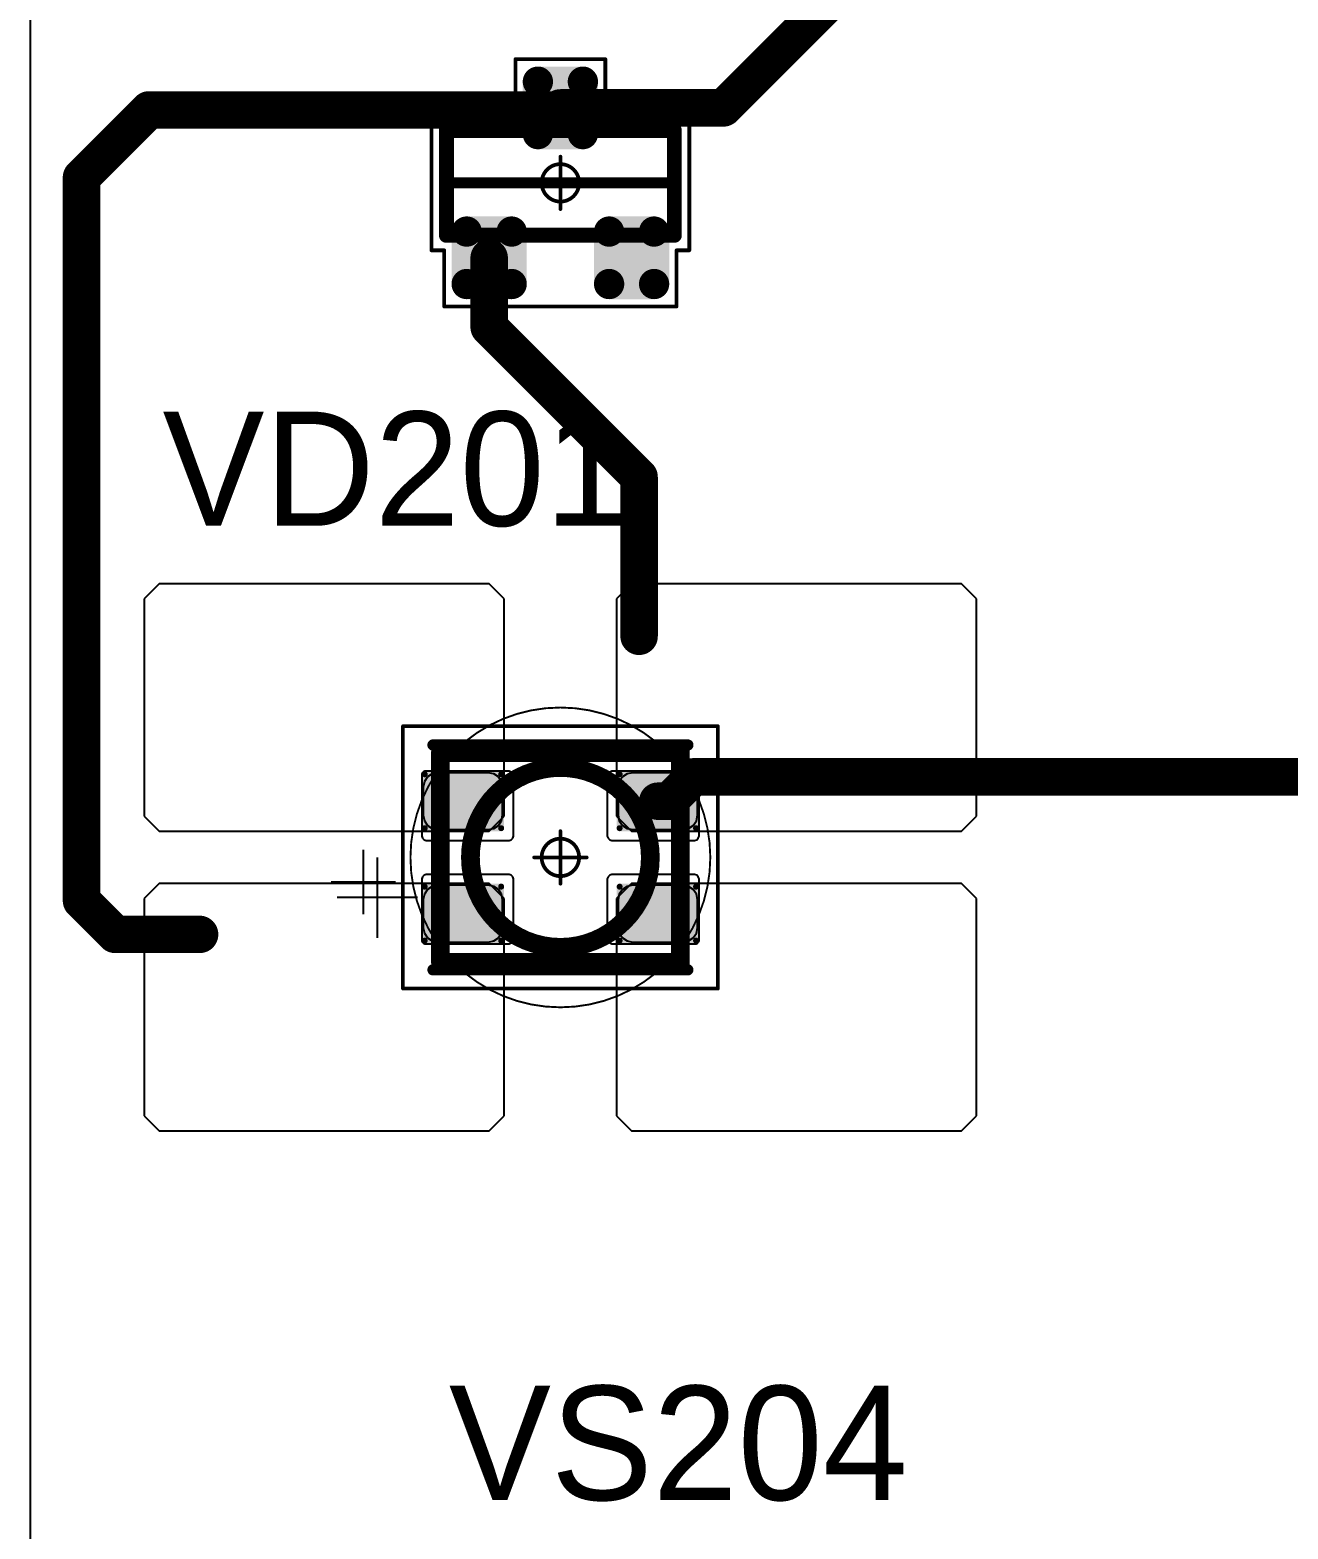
# Model space of a CAD drawing. Header units: millimetres. Extents: x 0 to 400, y 0 to 511.
# Drawn here: x 232.92 to 249.71, y 372.54 to 392.54 of the extents above; entities that cross this region are included whole.
import ezdxf

# ---------------------------------------------------------------- set-up
doc = ezdxf.new("R2010")
doc.units = ezdxf.units.MM
for name, color, linetype in [('Mechanical13', 56, 'Continuous'), ('Mechanical15', 56, 'Continuous'), ('Mechanical2', 216, 'Continuous'), ('TopLayer', 1, 'Continuous'), ('TopOverlay', 2, 'Continuous'), ('TopPaste', 8, 'Continuous'), ('TopSolder', 216, 'Continuous')]:
    doc.layers.add(name, color=color, linetype=linetype)

# ---------------------------------------------------------------- blocks, each defined once
blk = doc.blocks.new('SOT23_396')
at = {"layer": 'Mechanical13', "const_width": 0.2}
for points in [[(-0.7, 1.52), (0.7, 1.52)], [(-0.7, 1.52), (-0.7, -1.52)], [(0.7, 1.52), (0.7, -1.52)], [(-0.7, -1.52), (0.7, -1.52)]]:
    blk.add_lwpolyline(points, dxfattribs=at)
at = {"layer": 'Mechanical13', "const_width": 0.1}
for points in [[(-0.75, 1.52, 1), (-0.65, 1.52, 1)], [(-0.75, 1.52, 1), (-0.65, 1.52, 1)], [(0.65, 1.52, 1), (0.75, 1.52, 1)], [(0.65, 1.52, 1), (0.75, 1.52, 1)], [(-0.75, -1.52, 1), (-0.65, -1.52, 1)], [(-0.75, -1.52, 1), (-0.65, -1.52, 1)], [(0.65, -1.52, 1), (0.75, -1.52, 1)], [(0.65, -1.52, 1), (0.75, -1.52, 1)]]:
    blk.add_lwpolyline(points, format="xyb", close=True, dxfattribs=at)
at = {"layer": 'Mechanical15', "const_width": 0.05}
for points in [[(-0.9, 1.72), (-0.9, 1.55)], [(-0.9, 1.72), (0.9, 1.72)], [(0.9, 1.72), (0.9, 0.6)], [(-1.65, 1.55), (-1.65, -1.55)], [(-1.65, 1.55), (-0.9, 1.55)], [(0.9, 0.6), (1.65, 0.6)], [(1.65, 0.6), (1.65, -0.6)], [(0, 0.35), (0, -0.35)], [(-0.35, 0), (0.35, 0)], [(0.9, -0.6), (1.65, -0.6)], [(0.9, -0.6), (0.9, -1.72)], [(-1.65, -1.55), (-0.9, -1.55)], [(-0.9, -1.55), (-0.9, -1.72)], [(-0.9, -1.72), (0.9, -1.72)]]:
    blk.add_lwpolyline(points, dxfattribs=at)
at = {"layer": 'Mechanical15'}
for points, const_width in [([(-0.913, 1.72, 1), (-0.888, 1.72, 1)], 0.025), ([(-0.913, 1.72, 1), (-0.888, 1.72, 1)], 0.025), ([(0.888, 1.72, 1), (0.913, 1.72, 1)], 0.025), ([(0.888, 1.72, 1), (0.913, 1.72, 1)], 0.025), ([(-1.662, 1.55, 1), (-1.637, 1.55, 1)], 0.025), ([(-1.662, 1.55, 1), (-1.637, 1.55, 1)], 0.025), ([(-0.913, 1.55, 1), (-0.888, 1.55, 1)], 0.025), ([(-0.913, 1.55, 1), (-0.888, 1.55, 1)], 0.025), ([(0.888, 0.6, 1), (0.913, 0.6, 1)], 0.025), ([(0.888, 0.6, 1), (0.913, 0.6, 1)], 0.025), ([(1.637, 0.6, 1), (1.662, 0.6, 1)], 0.025), ([(1.637, 0.6, 1), (1.662, 0.6, 1)], 0.025), ([(0.25, 0, 1), (-0.25, 0, 1)], 0.05), ([(-0.012, 0.35, 1), (0.012, 0.35, 1)], 0.025), ([(-0.362, 0, 1), (-0.337, 0, 1)], 0.025), ([(-0.262, 0, 1), (-0.238, 0, 1)], 0.025), ([(0.238, 0, 1), (0.262, 0, 1)], 0.025), ([(0.337, 0, 1), (0.362, 0, 1)], 0.025), ([(-0.012, -0.35, 1), (0.012, -0.35, 1)], 0.025), ([(0.888, -0.6, 1), (0.913, -0.6, 1)], 0.025), ([(0.888, -0.6, 1), (0.913, -0.6, 1)], 0.025), ([(1.637, -0.6, 1), (1.662, -0.6, 1)], 0.025), ([(1.637, -0.6, 1), (1.662, -0.6, 1)], 0.025), ([(-1.662, -1.55, 1), (-1.637, -1.55, 1)], 0.025), ([(-1.662, -1.55, 1), (-1.637, -1.55, 1)], 0.025), ([(-0.913, -1.55, 1), (-0.888, -1.55, 1)], 0.025), ([(-0.913, -1.55, 1), (-0.888, -1.55, 1)], 0.025), ([(-0.913, -1.72, 1), (-0.888, -1.72, 1)], 0.025), ([(-0.913, -1.72, 1), (-0.888, -1.72, 1)], 0.025), ([(0.888, -1.72, 1), (0.913, -1.72, 1)], 0.025), ([(0.888, -1.72, 1), (0.913, -1.72, 1)], 0.025)]:
    blk.add_lwpolyline(points, format="xyb", close=True, dxfattribs=dict(at, const_width=const_width))
at = {"layer": 'TopLayer', "const_width": 0.1}
for points in [[(-1.4, 1.25, 1), (-1.3, 1.25, 1)], [(-0.7, 1.25, 1), (-0.6, 1.25, 1)], [(-1.4, 0.65, 1), (-1.3, 0.65, 1)], [(-0.7, 0.65, 1), (-0.6, 0.65, 1)], [(0.6, 0.3, 1), (0.7, 0.3, 1)], [(1.3, 0.3, 1), (1.4, 0.3, 1)], [(0.6, -0.3, 1), (0.7, -0.3, 1)], [(1.3, -0.3, 1), (1.4, -0.3, 1)], [(-1.4, -0.65, 1), (-1.3, -0.65, 1)], [(-0.7, -0.65, 1), (-0.6, -0.65, 1)], [(-1.4, -1.25, 1), (-1.3, -1.25, 1)], [(-0.7, -1.25, 1), (-0.6, -1.25, 1)]]:
    blk.add_lwpolyline(points, format="xyb", close=True, dxfattribs=at)
at = {"layer": 'TopLayer'}
for points in [[(-1.45, 1.25), (-1.45, 0.65), (-0.55, 1.25), (-0.55, 0.65)], [(-1.35, 1.35), (-1.35, 0.55), (-0.65, 1.35), (-0.65, 0.55)], [(0.65, 0.4), (0.65, -0.4), (1.35, 0.4), (1.35, -0.4)], [(0.55, 0.3), (0.55, -0.3), (1.45, 0.3), (1.45, -0.3)], [(-1.35, -0.55), (-1.35, -1.35), (-0.65, -0.55), (-0.65, -1.35)], [(-1.45, -0.65), (-1.45, -1.25), (-0.55, -0.65), (-0.55, -1.25)]]:
    blk.add_solid(points, dxfattribs=at)
at = {"layer": 'TopOverlay', "const_width": 0.15}
blk.add_lwpolyline([(0, 1.5), (0, -1.5)], dxfattribs=at)
at = {"layer": 'TopOverlay', "const_width": 0.075}
for points in [[(-0.038, 1.5, 1), (0.038, 1.5, 1)], [(-0.038, -1.5, 1), (0.038, -1.5, 1)]]:
    blk.add_lwpolyline(points, format="xyb", close=True, dxfattribs=at)
at = {"layer": 'TopPaste', "const_width": 0.075}
for points in [[(-1.387, 1.25, 1), (-1.313, 1.25, 1)], [(-0.687, 1.25, 1), (-0.613, 1.25, 1)], [(-1.387, 0.65, 1), (-1.313, 0.65, 1)], [(-0.687, 0.65, 1), (-0.613, 0.65, 1)], [(0.613, 0.3, 1), (0.687, 0.3, 1)], [(1.313, 0.3, 1), (1.387, 0.3, 1)], [(0.613, -0.3, 1), (0.687, -0.3, 1)], [(1.313, -0.3, 1), (1.387, -0.3, 1)], [(-1.387, -0.65, 1), (-1.313, -0.65, 1)], [(-0.687, -0.65, 1), (-0.613, -0.65, 1)], [(-1.387, -1.25, 1), (-1.313, -1.25, 1)], [(-0.687, -1.25, 1), (-0.613, -1.25, 1)]]:
    blk.add_lwpolyline(points, format="xyb", close=True, dxfattribs=at)
at = {"layer": 'TopPaste'}
for points in [[(-1.425, 1.25), (-1.425, 0.65), (-0.575, 1.25), (-0.575, 0.65)], [(-1.35, 1.325), (-1.35, 0.575), (-0.65, 1.325), (-0.65, 0.575)], [(0.575, 0.3), (0.575, -0.3), (1.425, 0.3), (1.425, -0.3)], [(0.65, 0.375), (0.65, -0.375), (1.35, 0.375), (1.35, -0.375)], [(-1.35, -0.575), (-1.35, -1.325), (-0.65, -0.575), (-0.65, -1.325)], [(-1.425, -0.65), (-1.425, -1.25), (-0.575, -0.65), (-0.575, -1.25)]]:
    blk.add_solid(points, dxfattribs=at)
at = {"layer": 'TopSolder', "const_width": 0.202}
for points in [[(-1.451, 1.25, 1), (-1.249, 1.25, 1)], [(-0.751, 1.25, 1), (-0.549, 1.25, 1)], [(-1.451, 0.65, 1), (-1.249, 0.65, 1)], [(-0.751, 0.65, 1), (-0.549, 0.65, 1)], [(0.549, 0.3, 1), (0.751, 0.3, 1)], [(1.249, 0.3, 1), (1.451, 0.3, 1)], [(0.549, -0.3, 1), (0.751, -0.3, 1)], [(1.249, -0.3, 1), (1.451, -0.3, 1)], [(-1.451, -0.65, 1), (-1.249, -0.65, 1)], [(-0.751, -0.65, 1), (-0.549, -0.65, 1)], [(-1.451, -1.25, 1), (-1.249, -1.25, 1)], [(-0.751, -1.25, 1), (-0.549, -1.25, 1)]]:
    blk.add_lwpolyline(points, format="xyb", close=True, dxfattribs=at)
at = {"layer": 'TopSolder'}
for points in [[(-1.35, 1.452), (-1.35, 0.448), (-0.65, 1.452), (-0.65, 0.448)], [(-1.552, 1.25), (-1.552, 0.65), (-0.448, 1.25), (-0.448, 0.65)], [(0.65, 0.502), (0.65, -0.502), (1.35, 0.502), (1.35, -0.502)], [(0.448, 0.3), (0.448, -0.3), (1.552, 0.3), (1.552, -0.3)], [(-1.35, -0.448), (-1.35, -1.452), (-0.65, -0.448), (-0.65, -1.452)], [(-1.552, -0.65), (-1.552, -1.25), (-0.448, -0.65), (-0.448, -1.25)]]:
    blk.add_solid(points, dxfattribs=at)
blk = doc.blocks.new('E65F_600')
at = {"layer": 'Mechanical13'}
for p, q in [((2.441, 1.071), (2.441, 0)), ((1.905, 0.536), (2.976, 0.536))]:
    blk.add_line(p, q, dxfattribs=at)
at = {"layer": 'Mechanical13', "const_width": 0.25}
for points in [[(-1.6, 1.4), (-1.6, -1.4)], [(1.6, 1.4), (-1.6, 1.4)], [(1.6, 1.4), (1.6, -1.4)], [(1.6, -1.4), (-1.6, -1.4)]]:
    blk.add_lwpolyline(points, dxfattribs=at)
at = {"layer": 'Mechanical13'}
for points, const_width in [([(-1.663, 1.4, 1), (-1.538, 1.4, 1)], 0.125), ([(-1.663, 1.4, 1), (-1.538, 1.4, 1)], 0.125), ([(1.537, 1.4, 1), (1.662, 1.4, 1)], 0.125), ([(1.537, 1.4, 1), (1.662, 1.4, 1)], 0.125), ([(1.2, 0, 1), (-1.2, 0, 1)], 0.25), ([(-1.263, 0, 1), (-1.138, 0, 1)], 0.125), ([(1.137, 0, 1), (1.262, 0, 1)], 0.125), ([(-1.663, -1.4, 1), (-1.538, -1.4, 1)], 0.125), ([(-1.663, -1.4, 1), (-1.538, -1.4, 1)], 0.125), ([(1.537, -1.4, 1), (1.662, -1.4, 1)], 0.125), ([(1.537, -1.4, 1), (1.662, -1.4, 1)], 0.125)]:
    blk.add_lwpolyline(points, format="xyb", close=True, dxfattribs=dict(at, const_width=const_width))
at = {"layer": 'Mechanical15', "const_width": 0.05}
for points in [[(2.1, 1.75), (-2.1, 1.75)], [(-2.1, 1.75), (-2.1, -1.75)], [(2.1, 1.75), (2.1, -1.75)], [(0, 0.35), (0, -0.35)], [(0, 0.35), (0, -0.35)], [(0.35, 0), (-0.35, 0)], [(0.35, 0), (-0.35, 0)], [(2.1, -1.75), (-2.1, -1.75)]]:
    blk.add_lwpolyline(points, dxfattribs=at)
at = {"layer": 'Mechanical15'}
for points, const_width in [([(-2.113, 1.75, 1), (-2.088, 1.75, 1)], 0.025), ([(-2.113, 1.75, 1), (-2.088, 1.75, 1)], 0.025), ([(2.087, 1.75, 1), (2.112, 1.75, 1)], 0.025), ([(2.087, 1.75, 1), (2.112, 1.75, 1)], 0.025), ([(0.25, 0, 1), (-0.25, 0, 1)], 0.05), ([(0.25, 0, 1), (-0.25, 0, 1)], 0.05), ([(-0.013, 0.35, 1), (0.012, 0.35, 1)], 0.025), ([(-0.013, 0.35, 1), (0.012, 0.35, 1)], 0.025), ([(-0.363, 0, 1), (-0.338, 0, 1)], 0.025), ([(-0.363, 0, 1), (-0.338, 0, 1)], 0.025), ([(-0.263, 0, 1), (-0.238, 0, 1)], 0.025), ([(-0.263, 0, 1), (-0.238, 0, 1)], 0.025), ([(0.237, 0, 1), (0.262, 0, 1)], 0.025), ([(0.237, 0, 1), (0.262, 0, 1)], 0.025), ([(0.337, 0, 1), (0.362, 0, 1)], 0.025), ([(0.337, 0, 1), (0.362, 0, 1)], 0.025), ([(-0.013, -0.35, 1), (0.012, -0.35, 1)], 0.025), ([(-0.013, -0.35, 1), (0.012, -0.35, 1)], 0.025), ([(-2.113, -1.75, 1), (-2.088, -1.75, 1)], 0.025), ([(-2.113, -1.75, 1), (-2.088, -1.75, 1)], 0.025), ([(2.087, -1.75, 1), (2.112, -1.75, 1)], 0.025), ([(2.087, -1.75, 1), (2.112, -1.75, 1)], 0.025)]:
    blk.add_lwpolyline(points, format="xyb", close=True, dxfattribs=dict(at, const_width=const_width))
at = {"layer": 'TopLayer'}
for p, q in [((-5.35, 3.65), (-5.55, 3.45)), ((-0.95, 3.65), (-5.35, 3.65)), ((-5.35, 3.65), (-5.35, 3.65)), ((-0.75, 3.45), (-0.95, 3.65)), ((0.95, 3.65), (0.75, 3.45)), ((5.35, 3.65), (0.95, 3.65)), ((0.95, 3.65), (0.95, 3.65)), ((5.55, 3.45), (5.35, 3.65)), ((-5.55, 3.45), (-5.55, 3.45)), ((-5.55, 3.45), (-5.55, 0.55)), ((-0.75, 0.55), (-0.75, 3.45)), ((0.75, 3.45), (0.75, 3.45)), ((0.75, 3.45), (0.75, 0.55)), ((5.55, 0.55), (5.55, 3.45)), ((-5.55, 0.55), (-5.35, 0.35)), ((-0.95, 0.35), (-0.75, 0.55)), ((0.75, 0.55), (0.95, 0.35)), ((5.35, 0.35), (5.55, 0.55)), ((-5.35, 0.35), (-0.95, 0.35)), ((0.95, 0.35), (5.35, 0.35)), ((-5.35, -0.35), (-5.55, -0.55)), ((-0.95, -0.35), (-5.35, -0.35)), ((-5.35, -0.35), (-5.35, -0.35)), ((-0.75, -0.55), (-0.95, -0.35)), ((0.95, -0.35), (0.75, -0.55)), ((5.35, -0.35), (0.95, -0.35)), ((0.95, -0.35), (0.95, -0.35)), ((5.55, -0.55), (5.35, -0.35)), ((-5.55, -0.55), (-5.55, -0.55)), ((-5.55, -0.55), (-5.55, -3.45)), ((-0.75, -3.45), (-0.75, -0.55)), ((0.75, -0.55), (0.75, -0.55)), ((0.75, -0.55), (0.75, -3.45)), ((5.55, -3.45), (5.55, -0.55)), ((-5.55, -3.45), (-5.35, -3.65)), ((-0.95, -3.65), (-0.75, -3.45)), ((0.75, -3.45), (0.95, -3.65)), ((5.35, -3.65), (5.55, -3.45)), ((-5.35, -3.65), (-0.95, -3.65)), ((0.95, -3.65), (5.35, -3.65))]:
    blk.add_line(p, q, dxfattribs=at)
at = {"layer": 'TopLayer', "const_width": 0.04}
for points in [[(-1.83, 1.11, 1), (-1.79, 1.11, 1)], [(-0.81, 1.11, 1), (-0.77, 1.11, 1)], [(0.77, 1.11, 1), (0.81, 1.11, 1)], [(1.79, 1.11, 1), (1.83, 1.11, 1)], [(-1.83, 0.39, 1), (-1.79, 0.39, 1)], [(-0.81, 0.39, 1), (-0.77, 0.39, 1)], [(0.77, 0.39, 1), (0.81, 0.39, 1)], [(1.79, 0.39, 1), (1.83, 0.39, 1)], [(-1.83, -0.39, 1), (-1.79, -0.39, 1)], [(-0.81, -0.39, 1), (-0.77, -0.39, 1)], [(0.77, -0.39, 1), (0.81, -0.39, 1)], [(1.79, -0.39, 1), (1.83, -0.39, 1)], [(-1.83, -1.11, 1), (-1.79, -1.11, 1)], [(-0.81, -1.11, 1), (-0.77, -1.11, 1)], [(0.77, -1.11, 1), (0.81, -1.11, 1)], [(1.79, -1.11, 1), (1.83, -1.11, 1)]]:
    blk.add_lwpolyline(points, format="xyb", close=True, dxfattribs=at)
at = {"layer": 'TopLayer'}
for points in [[(-1.85, 1.11), (-1.85, 0.39), (-0.75, 1.11), (-0.75, 0.39)], [(-1.81, 1.15), (-1.81, 0.35), (-0.79, 1.15), (-0.79, 0.35)], [(0.75, 1.11), (0.75, 0.39), (1.85, 1.11), (1.85, 0.39)], [(0.79, 1.15), (0.79, 0.35), (1.81, 1.15), (1.81, 0.35)], [(-1.85, -0.39), (-1.85, -1.11), (-0.75, -0.39), (-0.75, -1.11)], [(-1.81, -0.35), (-1.81, -1.15), (-0.79, -0.35), (-0.79, -1.15)], [(0.75, -0.39), (0.75, -1.11), (1.85, -0.39), (1.85, -1.11)], [(0.79, -0.35), (0.79, -1.15), (1.81, -0.35), (1.81, -1.15)]]:
    blk.add_solid(points, dxfattribs=at)
at = {"layer": 'TopOverlay'}
for p, q in [((2.628, 0.757), (2.628, -0.1)), ((2.2, 0.328), (3.057, 0.328))]:
    blk.add_line(p, q, dxfattribs=at)
at = {"layer": 'TopOverlay', "const_width": 0.15}
for points in [[(1.7, 1.5), (-1.7, 1.5)], [(1.7, -1.5), (-1.7, -1.5)]]:
    blk.add_lwpolyline(points, dxfattribs=at)
at = {"layer": 'TopOverlay', "const_width": 0.075}
for points in [[(-1.738, 1.5, 1), (-1.663, 1.5, 1)], [(1.662, 1.5, 1), (1.737, 1.5, 1)], [(-1.738, -1.5, 1), (-1.663, -1.5, 1)], [(1.662, -1.5, 1), (1.737, -1.5, 1)]]:
    blk.add_lwpolyline(points, format="xyb", close=True, dxfattribs=at)
at = {"layer": 'TopPaste'}
for p, q in [((-1.814, 1.011), (-1.829, 0.938)), ((-1.773, 1.073), (-1.814, 1.011)), ((-1.711, 1.114), (-1.773, 1.073)), ((-1.638, 1.129), (-1.711, 1.114)), ((-0.963, 1.129), (-1.638, 1.129)), ((-0.889, 1.114), (-0.963, 1.129)), ((-0.827, 1.073), (-0.889, 1.114)), ((-0.786, 1.011), (-0.827, 1.073)), ((-0.771, 0.938), (-0.786, 1.011)), ((0.786, 1.011), (0.771, 0.938)), ((0.827, 1.073), (0.786, 1.011)), ((0.889, 1.114), (0.827, 1.073)), ((0.962, 1.129), (0.889, 1.114)), ((1.637, 1.129), (0.962, 1.129)), ((1.711, 1.114), (1.637, 1.129)), ((1.773, 1.073), (1.711, 1.114)), ((1.814, 1.011), (1.773, 1.073)), ((1.829, 0.938), (1.814, 1.011)), ((-1.829, 0.938), (-1.829, 0.563)), ((-0.771, 0.563), (-0.771, 0.938)), ((0.771, 0.938), (0.771, 0.563)), ((1.829, 0.563), (1.829, 0.938)), ((-1.829, 0.563), (-1.814, 0.489)), ((-1.814, 0.489), (-1.773, 0.427)), ((-1.773, 0.427), (-1.711, 0.386)), ((-0.889, 0.386), (-0.827, 0.427)), ((-0.827, 0.427), (-0.786, 0.489)), ((-0.786, 0.489), (-0.771, 0.563)), ((0.771, 0.563), (0.786, 0.489)), ((0.786, 0.489), (0.827, 0.427)), ((0.827, 0.427), (0.889, 0.386)), ((1.711, 0.386), (1.773, 0.427)), ((1.773, 0.427), (1.814, 0.489)), ((1.814, 0.489), (1.829, 0.563)), ((-1.711, 0.386), (-1.638, 0.371)), ((-1.638, 0.371), (-0.963, 0.371)), ((-0.963, 0.371), (-0.889, 0.386)), ((0.889, 0.386), (0.962, 0.371)), ((0.962, 0.371), (1.637, 0.371)), ((1.637, 0.371), (1.711, 0.386)), ((-1.711, -0.386), (-1.773, -0.427)), ((-1.638, -0.371), (-1.711, -0.386)), ((-0.963, -0.371), (-1.638, -0.371)), ((-0.889, -0.386), (-0.963, -0.371)), ((-0.827, -0.427), (-0.889, -0.386)), ((0.889, -0.386), (0.827, -0.427)), ((0.962, -0.371), (0.889, -0.386)), ((1.637, -0.371), (0.962, -0.371)), ((1.711, -0.386), (1.637, -0.371)), ((1.773, -0.427), (1.711, -0.386)), ((-1.814, -0.489), (-1.829, -0.563)), ((-1.829, -0.563), (-1.829, -0.938)), ((-1.773, -0.427), (-1.814, -0.489)), ((-0.786, -0.489), (-0.827, -0.427)), ((-0.771, -0.563), (-0.786, -0.489)), ((-0.771, -0.938), (-0.771, -0.563)), ((0.786, -0.489), (0.771, -0.563)), ((0.771, -0.563), (0.771, -0.938)), ((0.827, -0.427), (0.786, -0.489)), ((1.814, -0.489), (1.773, -0.427)), ((1.829, -0.563), (1.814, -0.489)), ((1.829, -0.938), (1.829, -0.563)), ((-1.829, -0.938), (-1.814, -1.011)), ((-0.786, -1.011), (-0.771, -0.938)), ((0.771, -0.938), (0.786, -1.011)), ((1.814, -1.011), (1.829, -0.938)), ((-1.814, -1.011), (-1.773, -1.073)), ((-1.773, -1.073), (-1.711, -1.114)), ((-1.711, -1.114), (-1.638, -1.129)), ((-1.638, -1.129), (-0.963, -1.129)), ((-0.963, -1.129), (-0.889, -1.114)), ((-0.889, -1.114), (-0.827, -1.073)), ((-0.827, -1.073), (-0.786, -1.011)), ((0.786, -1.011), (0.827, -1.073)), ((0.827, -1.073), (0.889, -1.114)), ((0.889, -1.114), (0.962, -1.129)), ((0.962, -1.129), (1.637, -1.129)), ((1.637, -1.129), (1.711, -1.114)), ((1.711, -1.114), (1.773, -1.073)), ((1.773, -1.073), (1.814, -1.011))]:
    blk.add_line(p, q, dxfattribs=at)
at = {"layer": 'TopSolder'}
for p, q in [((-1.842, 1.129), (-1.85, 1.111)), ((-1.85, 1.111), (-1.85, 1.101)), ((-1.85, 1.101), (-1.85, 1.101)), ((-1.85, 1.101), (-1.85, 0.301)), ((-1.828, 1.143), (-1.842, 1.129)), ((-1.81, 1.151), (-1.828, 1.143)), ((-1.8, 1.151), (-1.81, 1.151)), ((-0.7, 1.151), (-1.8, 1.151)), ((-0.685, 1.151), (-0.7, 1.151)), ((-0.7, 1.151), (-0.7, 1.151)), ((-0.658, 1.139), (-0.685, 1.151)), ((-0.636, 1.118), (-0.658, 1.139)), ((-0.625, 1.09), (-0.636, 1.118)), ((-0.625, 1.076), (-0.625, 1.09)), ((-0.625, 0.301), (-0.625, 1.076)), ((0.636, 1.118), (0.625, 1.09)), ((0.625, 1.09), (0.625, 1.076)), ((0.625, 1.076), (0.625, 1.076)), ((0.625, 1.076), (0.625, 0.301)), ((0.657, 1.139), (0.636, 1.118)), ((0.685, 1.151), (0.657, 1.139)), ((0.7, 1.151), (0.685, 1.151)), ((1.8, 1.151), (0.7, 1.151)), ((1.81, 1.151), (1.8, 1.151)), ((1.8, 1.151), (1.8, 1.151)), ((1.828, 1.143), (1.81, 1.151)), ((1.842, 1.129), (1.828, 1.143)), ((1.85, 1.111), (1.842, 1.129)), ((1.85, 1.101), (1.85, 1.111)), ((1.85, 0.301), (1.85, 1.101)), ((-1.85, 0.301), (-1.85, 0.286)), ((-1.85, 0.286), (-1.839, 0.258)), ((-1.839, 0.258), (-1.818, 0.237)), ((-1.818, 0.237), (-1.79, 0.226)), ((-1.79, 0.226), (-1.775, 0.226)), ((-1.775, 0.226), (-1.775, 0.226)), ((-1.775, 0.226), (-0.7, 0.226)), ((-0.7, 0.226), (-0.685, 0.226)), ((-0.685, 0.226), (-0.658, 0.237)), ((-0.658, 0.237), (-0.636, 0.258)), ((-0.636, 0.258), (-0.625, 0.286)), ((-0.625, 0.286), (-0.625, 0.301)), ((-0.625, 0.301), (-0.625, 0.301)), ((0.625, 0.301), (0.625, 0.286)), ((0.625, 0.286), (0.636, 0.258)), ((0.636, 0.258), (0.657, 0.237)), ((0.657, 0.237), (0.685, 0.226)), ((0.685, 0.226), (0.7, 0.226)), ((0.7, 0.226), (0.7, 0.226)), ((0.7, 0.226), (1.775, 0.226)), ((1.775, 0.226), (1.79, 0.226)), ((1.79, 0.226), (1.817, 0.237)), ((1.817, 0.237), (1.839, 0.258)), ((1.839, 0.258), (1.85, 0.286)), ((1.85, 0.286), (1.85, 0.301)), ((1.85, 0.301), (1.85, 0.301)), ((-1.839, -0.257), (-1.85, -0.285)), ((-1.85, -0.285), (-1.85, -0.299)), ((-1.85, -0.299), (-1.85, -0.299)), ((-1.85, -0.299), (-1.85, -1.099)), ((-1.818, -0.236), (-1.839, -0.257)), ((-1.79, -0.224), (-1.818, -0.236)), ((-1.775, -0.224), (-1.79, -0.224)), ((-0.7, -0.224), (-1.775, -0.224)), ((-0.685, -0.224), (-0.7, -0.224)), ((-0.7, -0.224), (-0.7, -0.224)), ((-0.658, -0.236), (-0.685, -0.224)), ((-0.636, -0.257), (-0.658, -0.236)), ((-0.625, -0.285), (-0.636, -0.257)), ((-0.625, -0.299), (-0.625, -0.285)), ((-0.625, -1.074), (-0.625, -0.299)), ((0.636, -0.257), (0.625, -0.285)), ((0.625, -0.285), (0.625, -0.299)), ((0.625, -0.299), (0.625, -0.299)), ((0.625, -0.299), (0.625, -1.074)), ((0.657, -0.236), (0.636, -0.257)), ((0.685, -0.224), (0.657, -0.236)), ((0.7, -0.224), (0.685, -0.224)), ((1.775, -0.224), (0.7, -0.224)), ((1.79, -0.224), (1.775, -0.224)), ((1.775, -0.224), (1.775, -0.224)), ((1.817, -0.236), (1.79, -0.224)), ((1.839, -0.257), (1.817, -0.236)), ((1.85, -0.285), (1.839, -0.257)), ((1.85, -0.299), (1.85, -0.285)), ((1.85, -1.099), (1.85, -0.299)), ((-1.85, -1.099), (-1.85, -1.109)), ((-1.85, -1.109), (-1.842, -1.128)), ((-1.842, -1.128), (-1.828, -1.142)), ((-1.828, -1.142), (-1.81, -1.149)), ((-1.81, -1.149), (-1.8, -1.149)), ((-1.8, -1.149), (-0.7, -1.149)), ((-1.8, -1.149), (-1.8, -1.149)), ((-0.7, -1.149), (-0.685, -1.149)), ((-0.685, -1.149), (-0.658, -1.138)), ((-0.658, -1.138), (-0.636, -1.117)), ((-0.636, -1.117), (-0.625, -1.089)), ((-0.625, -1.089), (-0.625, -1.074)), ((-0.625, -1.074), (-0.625, -1.074)), ((0.625, -1.074), (0.625, -1.089)), ((0.625, -1.089), (0.636, -1.117)), ((0.636, -1.117), (0.657, -1.138)), ((0.657, -1.138), (0.685, -1.149)), ((0.685, -1.149), (0.7, -1.149)), ((0.7, -1.149), (1.8, -1.149)), ((0.7, -1.149), (0.7, -1.149)), ((1.8, -1.149), (1.81, -1.149)), ((1.81, -1.149), (1.828, -1.142)), ((1.828, -1.142), (1.842, -1.128)), ((1.842, -1.128), (1.85, -1.109)), ((1.85, -1.109), (1.85, -1.099)), ((1.85, -1.099), (1.85, -1.099))]:
    blk.add_line(p, q, dxfattribs=at)

msp = doc.modelspace()

# ---------------------------------------------------------------- linework, layer by layer
at = {"layer": 'Mechanical2'}
for points, const_width in [([(242, 381.5, 1), (238, 381.5, 1)], 0.0254), ([(240, 383.5, 1), (240, 383.5, 1)], 0.0005), ([(237.994, 381.5, 1), (238.006, 381.5, 1)], 0.0127), ([(238, 381.5, 1), (238, 381.5, 1)], 0.0005), ([(241.994, 381.5, 1), (242.006, 381.5, 1)], 0.0127), ([(242, 381.5, 1), (242, 381.5, 1)], 0.0005), ([(240, 379.5, 1), (240, 379.5, 1)], 0.0005)]:
    msp.add_lwpolyline(points, format="xyb", close=True, dxfattribs=dict(at, const_width=const_width))
at = {"layer": 'Mechanical2', "const_width": 0.001}
for points in [[(240, 379.5), (240, 383.5)], [(238, 381.5), (242, 381.5)]]:
    msp.add_lwpolyline(points, dxfattribs=at)
at = {"layer": 'TopLayer'}
msp.add_line((232.925, 414), (232.925, 180.7), dxfattribs=at)
at = {"layer": 'TopLayer', "const_width": 0.5}
for points in [[(242.175, 391.5), (246.325, 395.65)], [(233.612, 390.573), (234.512, 391.473)], [(234.512, 391.473), (239.912, 391.473)], [(240, 391.5), (242.175, 391.5)], [(233.612, 380.923), (233.612, 390.573)], [(239.05, 388.575), (239.05, 389.5)], [(239.05, 388.575), (241.05, 386.575)], [(241.05, 384.45), (241.05, 386.575)], [(241.45, 382.25), (241.775, 382.575)], [(241.775, 382.575), (253.612, 382.575)], [(241.3, 382.25), (241.45, 382.25)], [(233.612, 380.923), (234.062, 380.473)], [(234.062, 380.473), (235.187, 380.473)]]:
    msp.add_lwpolyline(points, dxfattribs=at)
at = {"layer": 'TopLayer', "const_width": 0.25}
for points in [[(234.387, 391.473, 1), (234.637, 391.473, 1)], [(234.387, 391.473, 1), (234.637, 391.473, 1)], [(239.787, 391.473, 1), (240.037, 391.473, 1)], [(239.875, 391.5, 1), (240.125, 391.5, 1)], [(242.05, 391.5, 1), (242.3, 391.5, 1)], [(242.05, 391.5, 1), (242.3, 391.5, 1)], [(233.487, 390.573, 1), (233.737, 390.573, 1)], [(233.487, 390.573, 1), (233.737, 390.573, 1)], [(238.925, 389.5, 1), (239.175, 389.5, 1)], [(238.925, 388.575, 1), (239.175, 388.575, 1)], [(238.925, 388.575, 1), (239.175, 388.575, 1)], [(240.925, 386.575, 1), (241.175, 386.575, 1)], [(240.925, 386.575, 1), (241.175, 386.575, 1)], [(240.925, 384.45, 1), (241.175, 384.45, 1)], [(241.65, 382.575, 1), (241.9, 382.575, 1)], [(241.65, 382.575, 1), (241.9, 382.575, 1)], [(241.175, 382.25, 1), (241.425, 382.25, 1)], [(241.325, 382.25, 1), (241.575, 382.25, 1)], [(241.325, 382.25, 1), (241.575, 382.25, 1)], [(233.487, 380.923, 1), (233.737, 380.923, 1)], [(233.487, 380.923, 1), (233.737, 380.923, 1)], [(233.937, 380.473, 1), (234.187, 380.473, 1)], [(233.937, 380.473, 1), (234.187, 380.473, 1)], [(235.062, 380.473, 1), (235.312, 380.473, 1)]]:
    msp.add_lwpolyline(points, format="xyb", close=True, dxfattribs=at)

# ---------------------------------------------------------------- block references
for name, p, rotation in [('SOT23_396', (240, 390.5), 90), ('E65F_600', (240, 381.5), 180)]:
    msp.add_blockref(name, p, dxfattribs=dict(rotation=rotation))

# ---------------------------------------------------------------- texts
at = {"layer": 'TopOverlay'}
for s, p in [('VD201', (234.693, 385.924)), ('VS204', (238.514, 372.926))]:
    msp.add_text(s, height=1.524, dxfattribs=at).set_placement(p)

doc.saveas('drawing.dxf')
